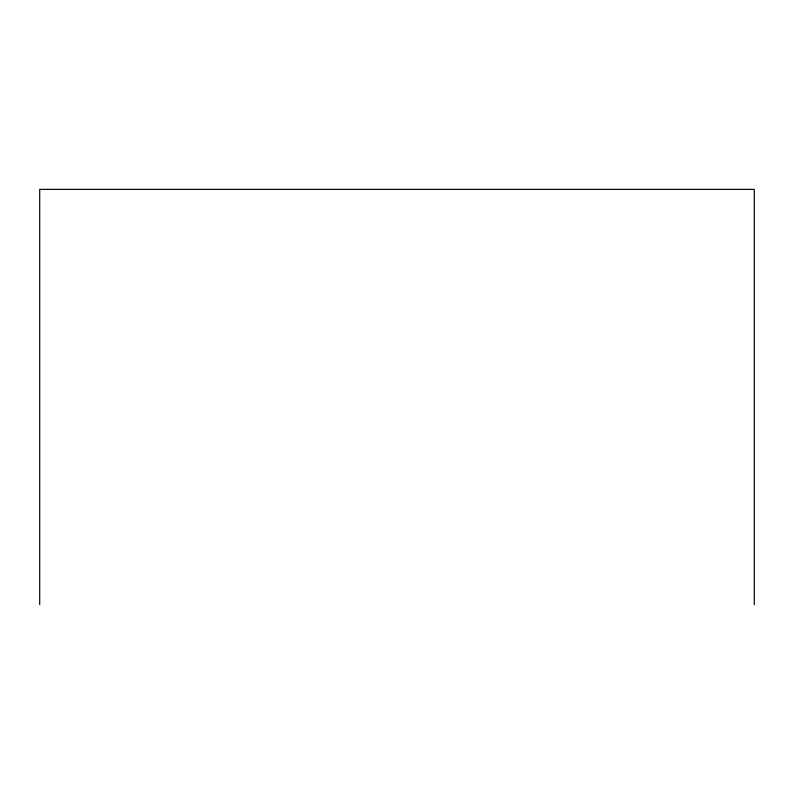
<?xml version="1.0" encoding="UTF-8"?>
<svg xmlns="http://www.w3.org/2000/svg" width="794" height="794" viewBox="0 0 794 794"><rect width="100%" height="100%" fill="white"/><g stroke="black" fill="none" stroke-linecap="round" stroke-linejoin="round"><path stroke-width="1.19" d="M754.3 604.631L754.3 189.369L39.7 189.369L39.7 604.631"/></g></svg>
